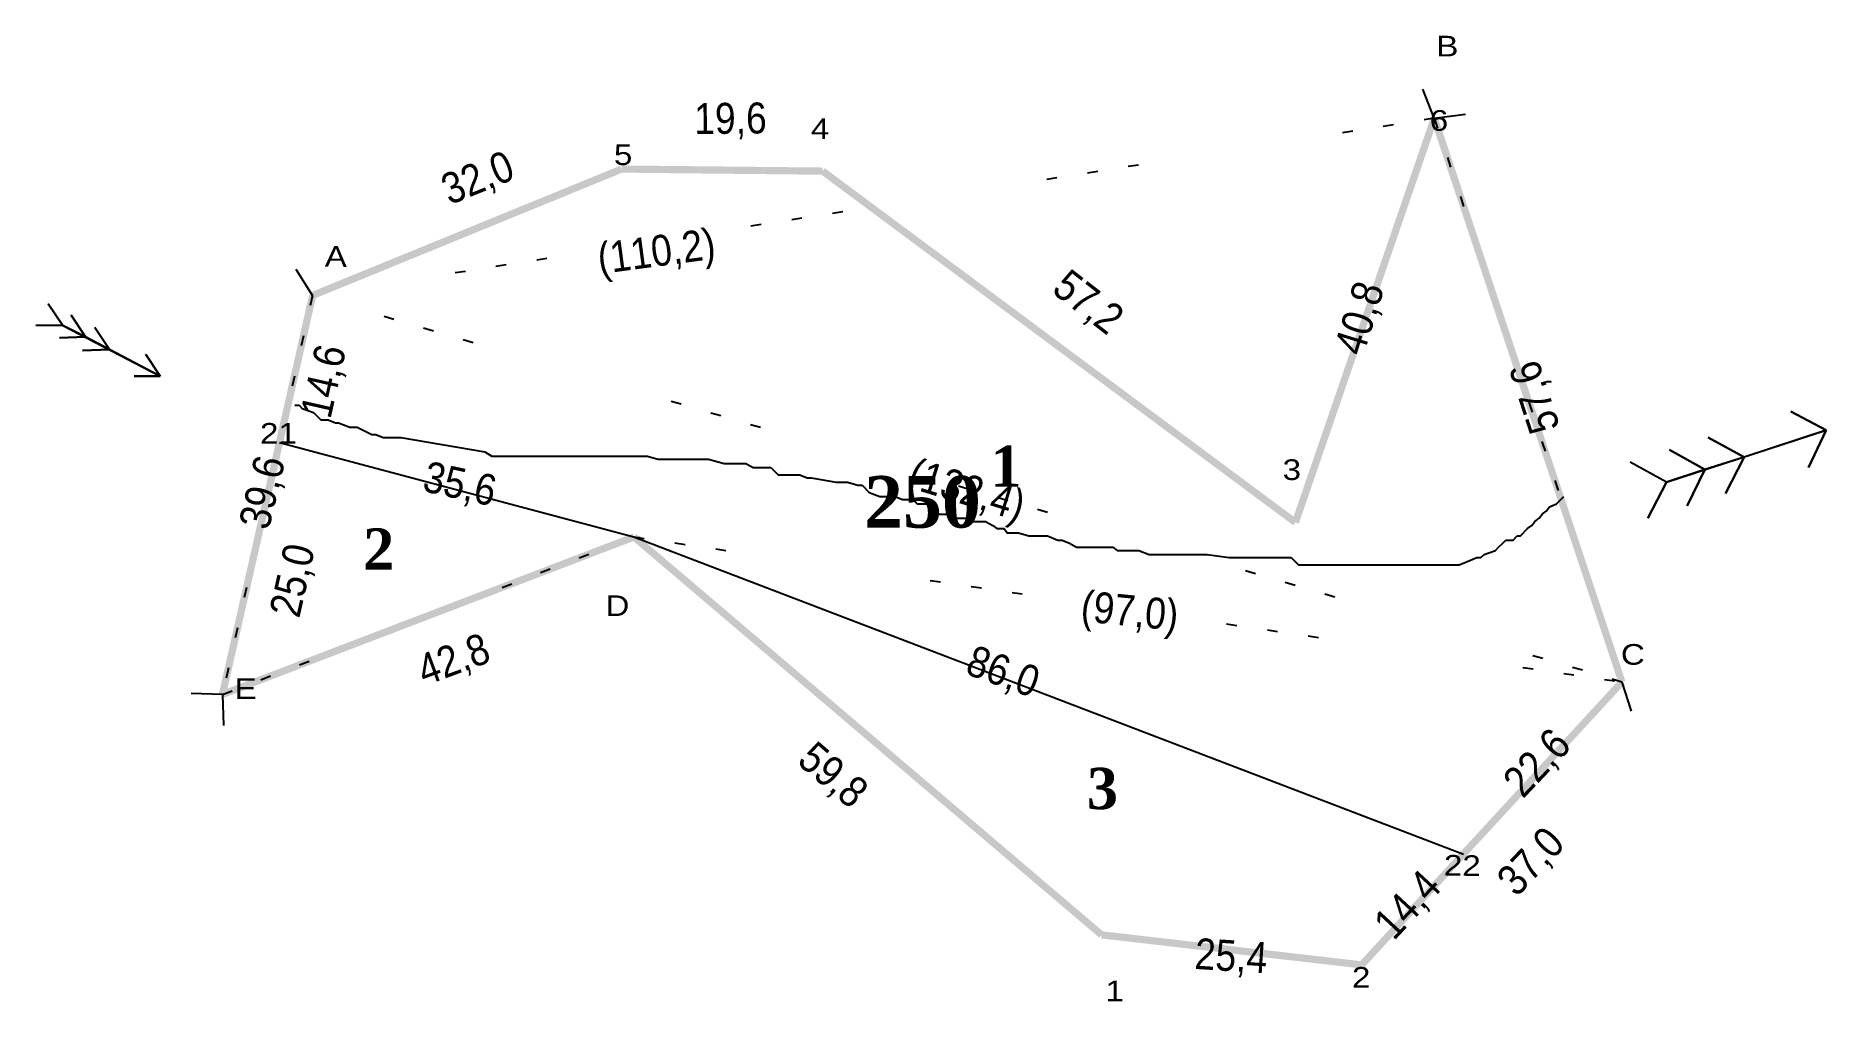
# Model space of a CAD drawing. Header units: metres. Extents: x 34 to 207, y 126 to 219.
import ezdxf
from ezdxf.enums import TextEntityAlignment as Align

# ---------------------------------------------------------------- set-up
doc = ezdxf.new("R2010")
doc.units = ezdxf.units.M
doc.linetypes.add('CHAINLINE', pattern=[29, -10, 1, -3, 1, -3, 1, -10])
for name, color, linetype in [('BLUE_STROKES', 5, 'Continuous'), ('BOUNDARY_DIMENSIONS', 220, 'Continuous'), ('CHAIN_LINES', 251, 'CHAINLINE'), ('CHAINLINE_DIMENSIONS', 251, 'Continuous'), ('DIMENSIONS', 200, 'Continuous'), ('SEPARATION_LINE', 7, 'Continuous'), ('STONES', 7, 'Continuous'), ('SUBDIVISION', 130, 'Continuous'), ('SUBDIVISION_LINES', 3, 'Continuous'), ('SURVEY_NUMBER', 1, 'Continuous')]:
    doc.layers.add(name, color=color, linetype=linetype)
doc.layers.add('BOUNDARY', color=1, linetype='Continuous', lineweight=100)
doc.styles.add('TIMES_NEW_ROMAN', font='timesbd.ttf')

msp = doc.modelspace()

# ---------------------------------------------------------------- linework, layer by layer
at = {"layer": 'BLUE_STROKES'}
for points in [[(36.443022000000006, 191.25057), (35.037506, 193.35884400000003)], [(35.037506, 193.35884400000003), (36.443022000000006, 191.25057)], [(36.443022000000006, 191.25057), (33.832778000000005, 191.25057)], [(36.443022000000006, 191.25057), (45.880058000000005, 186.33126400000003)], [(38.65169, 190.14623600000002), (36.443022000000006, 191.25057)], [(38.65169, 190.14623600000002), (37.246174, 192.25451)], [(37.246174, 192.25451), (38.65169, 190.14623600000002)], [(40.96075200000001, 188.94150800000003), (39.55523600000001, 191.04978200000002)], [(39.55523600000001, 191.04978200000002), (40.96075200000001, 188.94150800000003)], [(38.65169, 190.14623600000002), (36.14184, 190.04584200000002)], [(36.14184, 190.04584200000002), (38.65169, 190.14623600000002)], [(40.96075200000001, 188.94150800000003), (38.65169, 190.14623600000002)], [(40.96075200000001, 188.94150800000003), (38.350508000000005, 188.84111400000003)], [(38.350508000000005, 188.84111400000003), (40.96075200000001, 188.94150800000003)], [(45.880058000000005, 186.33126400000003), (40.96075200000001, 188.94150800000003)], [(45.880058000000005, 186.33126400000003), (44.47454200000001, 188.43953800000003)], [(44.47454200000001, 188.43953800000003), (45.880058000000005, 186.33126400000003)], [(45.880058000000005, 186.33126400000003), (43.370208000000005, 186.33126400000003)], [(43.370208000000005, 186.33126400000003), (45.880058000000005, 186.33126400000003)], [(58.931278000000006, 183.52023200000002), (59.332854000000005, 183.52023200000002)], [(59.332854000000005, 183.52023200000002), (59.63403600000001, 183.21905)], [(59.63403600000001, 183.21905), (60.73837, 182.81747400000003)], [(60.73837, 182.81747400000003), (61.03955200000001, 182.51629200000002)], [(61.03955200000001, 182.51629200000002), (61.441128000000006, 182.11471600000002)], [(61.441128000000006, 182.11471600000002), (62.14388600000001, 182.11471600000002)], [(62.14388600000001, 182.11471600000002), (62.846644000000005, 181.81353400000003)], [(207.21321600000002, 181.11077600000002), (203.79982, 182.91786800000003)], [(203.79982, 182.91786800000003), (207.21321600000002, 181.11077600000002)], [(62.846644000000005, 181.81353400000003), (63.14782600000001, 181.81353400000003)], [(63.14782600000001, 181.81353400000003), (64.25216, 181.41195800000003)], [(64.25216, 181.41195800000003), (64.553342, 181.41195800000003)], [(64.553342, 181.41195800000003), (64.954918, 181.41195800000003)], [(64.954918, 181.41195800000003), (66.36043400000001, 180.7092)], [(66.36043400000001, 180.7092), (66.76201, 180.7092)], [(66.76201, 180.7092), (67.464768, 180.40801800000003)], [(67.464768, 180.40801800000003), (68.16752600000001, 180.40801800000003)], [(68.16752600000001, 180.40801800000003), (68.468708, 180.40801800000003)], [(68.468708, 180.40801800000003), (69.17146600000001, 180.40801800000003)], [(69.17146600000001, 180.40801800000003), (77.30338, 179.00250200000002)], [(191.75254, 176.09107600000002), (207.21321600000002, 181.11077600000002)], [(199.28209, 178.50053200000002), (195.7683, 180.40801800000003)], [(195.7683, 180.40801800000003), (199.28209, 178.50053200000002)], [(207.21321600000002, 181.11077600000002), (199.28209, 178.50053200000002)], [(207.21321600000002, 181.11077600000002), (205.50651800000003, 177.49659200000002)], [(205.50651800000003, 177.49659200000002), (207.21321600000002, 181.11077600000002)], [(77.30338, 179.00250200000002), (78.006138, 178.60092600000002)], [(78.006138, 178.60092600000002), (78.30732, 178.60092600000002)], [(78.30732, 178.60092600000002), (78.70889600000001, 178.60092600000002)], [(78.70889600000001, 178.60092600000002), (79.01007800000001, 178.60092600000002)], [(79.01007800000001, 178.60092600000002), (80.11441200000002, 178.60092600000002)], [(80.11441200000002, 178.60092600000002), (80.41559400000001, 178.60092600000002)], [(80.41559400000001, 178.60092600000002), (80.81717, 178.60092600000002)], [(80.81717, 178.60092600000002), (81.51992800000001, 178.60092600000002)], [(81.51992800000001, 178.60092600000002), (81.82111, 178.60092600000002)], [(81.82111, 178.60092600000002), (82.22268600000001, 178.60092600000002)], [(82.22268600000001, 178.60092600000002), (82.52386800000001, 178.60092600000002)], [(82.52386800000001, 178.60092600000002), (83.92938400000001, 178.60092600000002)], [(83.92938400000001, 178.60092600000002), (84.63214200000002, 178.60092600000002)], [(84.63214200000002, 178.60092600000002), (84.93332400000001, 178.60092600000002)], [(84.93332400000001, 178.60092600000002), (85.3349, 178.60092600000002)], [(85.3349, 178.60092600000002), (85.63608200000002, 178.60092600000002)], [(85.63608200000002, 178.60092600000002), (86.03765800000001, 178.60092600000002)], [(86.03765800000001, 178.60092600000002), (87.04159800000001, 178.60092600000002)], [(87.04159800000001, 178.60092600000002), (87.74435600000001, 178.60092600000002)], [(87.74435600000001, 178.60092600000002), (88.84869, 178.60092600000002)], [(88.84869, 178.60092600000002), (89.55144800000001, 178.60092600000002)], [(89.55144800000001, 178.60092600000002), (91.96090400000001, 178.60092600000002)], [(91.96090400000001, 178.60092600000002), (92.66366200000002, 178.60092600000002)], [(92.66366200000002, 178.60092600000002), (93.06523800000001, 178.60092600000002)], [(93.06523800000001, 178.60092600000002), (94.06917800000001, 178.29974400000003)], [(195.46711800000003, 177.29580400000003), (192.05372200000002, 179.20329)], [(192.05372200000002, 179.20329), (195.46711800000003, 177.29580400000003)], [(94.06917800000001, 178.29974400000003), (95.87627, 178.29974400000003)], [(95.87627, 178.29974400000003), (96.17745200000002, 178.29974400000003)], [(96.17745200000002, 178.29974400000003), (97.58296800000001, 178.29974400000003)], [(97.58296800000001, 178.29974400000003), (98.98848400000001, 178.29974400000003)], [(98.98848400000001, 178.29974400000003), (100.49439400000001, 177.89816800000003)], [(100.49439400000001, 177.89816800000003), (102.60266800000001, 177.89816800000003)], [(102.60266800000001, 177.89816800000003), (103.30542600000001, 177.49659200000002)], [(103.30542600000001, 177.49659200000002), (104.30936600000001, 177.49659200000002)], [(104.30936600000001, 177.49659200000002), (105.01212400000001, 177.49659200000002)], [(105.01212400000001, 177.49659200000002), (105.71488200000002, 176.79383400000003)], [(191.75254, 176.09107600000002), (188.23875, 177.99856200000002)], [(195.46711800000003, 177.29580400000003), (191.75254, 176.09107600000002)], [(195.46711800000003, 177.29580400000003), (193.76042, 173.78201400000003)], [(193.76042, 173.78201400000003), (195.46711800000003, 177.29580400000003)], [(199.28209, 178.50053200000002), (195.46711800000003, 177.29580400000003)], [(199.28209, 178.50053200000002), (197.47499800000003, 174.98674200000002)], [(197.47499800000003, 174.98674200000002), (199.28209, 178.50053200000002)], [(105.71488200000002, 176.79383400000003), (106.81921600000001, 176.79383400000003)], [(106.81921600000001, 176.79383400000003), (107.82315600000001, 176.79383400000003)], [(107.82315600000001, 176.79383400000003), (108.52591400000001, 176.49265200000002)], [(108.52591400000001, 176.49265200000002), (108.92749, 176.49265200000002)], [(108.92749, 176.49265200000002), (111.33694600000001, 176.09107600000002)], [(111.33694600000001, 176.09107600000002), (112.44128, 176.09107600000002)], [(112.44128, 176.09107600000002), (113.44522, 175.78989400000003)], [(113.44522, 175.78989400000003), (113.84679600000001, 175.78989400000003)], [(113.84679600000001, 175.78989400000003), (114.54955400000001, 175.08713600000002)], [(191.75254, 176.09107600000002), (189.94544800000003, 172.57728600000002)], [(189.94544800000003, 172.57728600000002), (191.75254, 176.09107600000002)], [(114.54955400000001, 175.08713600000002), (115.55349400000001, 174.68556)], [(115.55349400000001, 174.68556), (115.95507, 174.68556)], [(115.95507, 174.68556), (117.05940400000001, 174.68556)], [(117.05940400000001, 174.68556), (117.76216200000002, 174.38437800000003)], [(117.76216200000002, 174.38437800000003), (118.46492, 174.38437800000003)], [(118.46492, 174.38437800000003), (118.76610200000002, 174.38437800000003)], [(118.76610200000002, 174.38437800000003), (119.16767800000001, 173.98280200000002)], [(119.16767800000001, 173.98280200000002), (119.46886, 173.98280200000002)], [(119.46886, 173.98280200000002), (120.17161800000001, 173.98280200000002)], [(120.17161800000001, 173.98280200000002), (120.87437600000001, 173.28004400000003)], [(180.10683600000002, 173.28004400000003), (180.40801800000003, 173.68162)], [(180.40801800000003, 173.68162), (181.11077600000002, 173.98280200000002)], [(181.11077600000002, 173.98280200000002), (181.81353400000003, 174.68556)], [(120.87437600000001, 173.28004400000003), (121.27595200000002, 172.97886200000002)], [(121.27595200000002, 172.97886200000002), (121.97871, 172.97886200000002)], [(121.97871, 172.97886200000002), (122.27989200000002, 172.97886200000002)], [(122.27989200000002, 172.97886200000002), (122.68146800000001, 172.97886200000002)], [(122.68146800000001, 172.97886200000002), (122.98265, 172.57728600000002)], [(122.98265, 172.57728600000002), (123.68540800000001, 172.57728600000002)], [(123.68540800000001, 172.57728600000002), (124.08698400000002, 172.57728600000002)], [(124.08698400000002, 172.57728600000002), (124.38816600000001, 172.27610400000003)], [(124.38816600000001, 172.27610400000003), (124.78974200000002, 172.27610400000003)], [(124.78974200000002, 172.27610400000003), (125.4925, 172.27610400000003)], [(125.4925, 172.27610400000003), (125.79368200000002, 172.27610400000003)], [(125.79368200000002, 172.27610400000003), (126.49644, 171.87452800000003)], [(126.49644, 171.87452800000003), (126.89801600000001, 171.57334600000002)], [(178.29974400000003, 171.57334600000002), (178.70132, 171.87452800000003)], [(178.70132, 171.87452800000003), (179.00250200000002, 172.27610400000003)], [(179.00250200000002, 172.27610400000003), (179.40407800000003, 172.57728600000002)], [(179.40407800000003, 172.57728600000002), (179.70526, 172.97886200000002)], [(179.70526, 172.97886200000002), (180.10683600000002, 173.28004400000003)], [(126.89801600000001, 171.57334600000002), (127.19919800000001, 171.57334600000002)], [(127.19919800000001, 171.57334600000002), (127.60077400000002, 171.57334600000002)], [(127.60077400000002, 171.57334600000002), (127.90195600000001, 171.17177)], [(127.90195600000001, 171.17177), (128.30353200000002, 171.17177)], [(128.30353200000002, 171.17177), (129.00629, 171.17177)], [(129.00629, 171.17177), (130.01023, 170.87058800000003)], [(130.01023, 170.87058800000003), (130.71298800000002, 170.87058800000003)], [(130.71298800000002, 170.87058800000003), (131.114564, 170.87058800000003)], [(131.114564, 170.87058800000003), (131.81732200000002, 170.87058800000003)], [(131.81732200000002, 170.87058800000003), (132.82126200000002, 170.46901200000002)], [(132.82126200000002, 170.46901200000002), (133.22283800000002, 170.46901200000002)], [(133.22283800000002, 170.46901200000002), (133.925596, 170.16783)], [(133.925596, 170.16783), (134.628354, 169.76625400000003)], [(175.48871200000002, 169.76625400000003), (175.89028800000003, 170.16783)], [(175.89028800000003, 170.16783), (176.19147, 170.46901200000002)], [(176.19147, 170.46901200000002), (176.59304600000002, 170.46901200000002)], [(176.59304600000002, 170.46901200000002), (176.89422800000003, 170.46901200000002)], [(176.89422800000003, 170.46901200000002), (177.29580400000003, 170.87058800000003)], [(177.29580400000003, 170.87058800000003), (177.59698600000002, 170.87058800000003)], [(177.59698600000002, 170.87058800000003), (178.29974400000003, 171.57334600000002)], [(134.628354, 169.76625400000003), (135.02993, 169.76625400000003)], [(135.02993, 169.76625400000003), (136.435446, 169.76625400000003)], [(136.435446, 169.76625400000003), (136.73662800000002, 169.76625400000003)], [(136.73662800000002, 169.76625400000003), (138.142144, 169.76625400000003)], [(138.142144, 169.76625400000003), (138.54372, 169.46507200000002)], [(138.54372, 169.46507200000002), (138.84490200000002, 169.46507200000002)], [(138.84490200000002, 169.46507200000002), (139.949236, 169.46507200000002)], [(139.949236, 169.46507200000002), (140.651994, 169.46507200000002)], [(140.651994, 169.46507200000002), (141.655934, 169.06349600000001)], [(141.655934, 169.06349600000001), (142.05751, 169.06349600000001)], [(142.05751, 169.06349600000001), (143.06145, 169.06349600000001)], [(143.06145, 169.06349600000001), (143.463026, 169.06349600000001)], [(143.463026, 169.06349600000001), (144.86854200000002, 169.06349600000001)], [(144.86854200000002, 169.06349600000001), (145.169724, 169.06349600000001)], [(145.169724, 169.06349600000001), (146.57524, 169.06349600000001)], [(146.57524, 169.06349600000001), (147.27799800000003, 169.06349600000001)], [(147.27799800000003, 169.06349600000001), (149.38627200000002, 168.76231400000003)], [(149.38627200000002, 168.76231400000003), (150.490606, 168.76231400000003)], [(150.490606, 168.76231400000003), (150.89218200000002, 168.76231400000003)], [(150.89218200000002, 168.76231400000003), (151.193364, 168.76231400000003)], [(151.193364, 168.76231400000003), (151.89612200000002, 168.76231400000003)], [(151.89612200000002, 168.76231400000003), (152.29769800000003, 168.76231400000003)], [(152.29769800000003, 168.76231400000003), (152.59888, 168.76231400000003)], [(152.59888, 168.76231400000003), (153.000456, 168.76231400000003)], [(153.000456, 168.76231400000003), (153.703214, 168.76231400000003)], [(153.703214, 168.76231400000003), (154.004396, 168.76231400000003)], [(154.004396, 168.76231400000003), (154.40597200000002, 168.76231400000003)], [(154.40597200000002, 168.76231400000003), (155.40991200000002, 168.76231400000003)], [(155.40991200000002, 168.76231400000003), (155.81148800000003, 168.36073800000003)], [(155.81148800000003, 168.36073800000003), (156.11267, 168.05955600000001)], [(171.67374, 168.05955600000001), (172.37649800000003, 168.36073800000003)], [(172.37649800000003, 168.36073800000003), (173.38043800000003, 168.76231400000003)], [(173.38043800000003, 168.76231400000003), (173.78201400000003, 168.76231400000003)], [(173.78201400000003, 168.76231400000003), (174.08319600000002, 169.06349600000001)], [(174.08319600000002, 169.06349600000001), (175.18753, 169.46507200000002)], [(175.18753, 169.46507200000002), (175.48871200000002, 169.76625400000003)], [(156.11267, 168.05955600000001), (156.514246, 168.05955600000001)], [(156.514246, 168.05955600000001), (157.21700400000003, 168.05955600000001)], [(157.21700400000003, 168.05955600000001), (157.51818600000001, 168.05955600000001)], [(157.51818600000001, 168.05955600000001), (157.91976200000002, 168.05955600000001)], [(157.91976200000002, 168.05955600000001), (158.22094400000003, 168.05955600000001)], [(158.22094400000003, 168.05955600000001), (158.92370200000002, 168.05955600000001)], [(158.92370200000002, 168.05955600000001), (159.32527800000003, 168.05955600000001)], [(159.32527800000003, 168.05955600000001), (160.02803600000001, 168.05955600000001)], [(160.02803600000001, 168.05955600000001), (160.73079400000003, 168.05955600000001)], [(160.73079400000003, 168.05955600000001), (161.43355200000002, 168.05955600000001)], [(161.43355200000002, 168.05955600000001), (161.73473400000003, 168.05955600000001)], [(161.73473400000003, 168.05955600000001), (163.14025, 168.05955600000001)], [(163.14025, 168.05955600000001), (164.24458400000003, 168.05955600000001)], [(164.24458400000003, 168.05955600000001), (164.54576600000001, 168.05955600000001)], [(164.54576600000001, 168.05955600000001), (165.95128200000002, 168.05955600000001)], [(165.95128200000002, 168.05955600000001), (166.35285800000003, 168.05955600000001)], [(166.35285800000003, 168.05955600000001), (167.05561600000001, 168.05955600000001)], [(167.05561600000001, 168.05955600000001), (167.75837400000003, 168.05955600000001)], [(167.75837400000003, 168.05955600000001), (168.15995, 168.05955600000001)], [(168.15995, 168.05955600000001), (168.46113200000002, 168.05955600000001)], [(168.46113200000002, 168.05955600000001), (168.86270800000003, 168.05955600000001)], [(168.86270800000003, 168.05955600000001), (170.56940600000001, 168.05955600000001)], [(170.56940600000001, 168.05955600000001), (171.27216400000003, 168.05955600000001)], [(171.27216400000003, 168.05955600000001), (171.67374, 168.05955600000001)]]:
    msp.add_lwpolyline(points, dxfattribs=at)
at = {"layer": 'BOUNDARY', "const_width": 0.7}
for points in [[(155.81148800000003, 172.17571), (169.26428400000003, 211.32937)], [(169.26428400000003, 211.32937), (187.43559800000003, 156.71503400000003)], [(60.63797600000001, 194.16199600000002), (90.55538800000001, 206.41006400000003)], [(90.55538800000001, 206.41006400000003), (110.03182400000001, 206.20927600000002)], [(110.03182400000001, 206.20927600000002), (155.81148800000003, 172.17571)], [(57.425368000000006, 179.90604800000003), (60.63797600000001, 194.16199600000002)], [(51.903698000000006, 155.510306), (57.425368000000006, 179.90604800000003)], [(91.76011600000001, 170.77019400000003), (51.903698000000006, 155.510306)], [(137.03781, 132.21889800000002), (91.76011600000001, 170.77019400000003)], [(187.43559800000003, 156.71503400000003), (172.07531600000002, 140.04963)], [(172.07531600000002, 140.04963), (162.23670400000003, 129.30747200000002)], [(162.23670400000003, 129.30747200000002), (137.03781, 132.21889800000002)]]:
    msp.add_lwpolyline(points, dxfattribs=at)
at = {"layer": 'CHAIN_LINES', "linetype": 'CHAINLINE'}
for points in [[(169.26428400000003, 211.32937), (60.63797600000001, 194.16199600000002)], [(169.26428400000003, 211.32937), (187.43559800000003, 156.71503400000003)], [(60.63797600000001, 194.16199600000002), (51.903698000000006, 155.510306)], [(187.43559800000003, 156.71503400000003), (60.63797600000001, 194.16199600000002)], [(51.903698000000006, 155.510306), (91.76011600000001, 170.77019400000003)], [(91.76011600000001, 170.77019400000003), (187.43559800000003, 156.71503400000003)]]:
    msp.add_lwpolyline(points, dxfattribs=at)
at = {"layer": 'SEPARATION_LINE'}
for points in [[(169.26428400000003, 211.32937), (168.15995, 214.14040200000002)], [(169.26428400000003, 211.32937), (172.27610400000003, 211.73094600000002)], [(60.63797600000001, 194.16199600000002), (59.03167200000001, 196.67184600000002)], [(92.26208600000001, 170.77019400000003), (92.26208600000001, 170.49310557958987)], [(187.43559800000003, 156.71503400000003), (188.33914400000003, 153.90400200000002)], [(51.903698000000006, 155.510306), (48.891878000000005, 155.6107)], [(51.903698000000006, 155.510306), (52.00409200000001, 152.498486)]]:
    msp.add_lwpolyline(points, dxfattribs=at)
at = {"layer": 'SUBDIVISION_LINES'}
for points in [[(57.425368000000006, 179.90604800000003), (91.76011600000001, 170.77019400000003)], [(91.76011600000001, 170.77019400000003), (172.07531600000002, 140.04963)]]:
    msp.add_lwpolyline(points, dxfattribs=at)

# ---------------------------------------------------------------- texts
at = {"layer": 'BOUNDARY_DIMENSIONS', "width": 0.9}
for s, rotation, p in [('19,6', 0.5999338802539503, (101.10378631530763, 211.33037492041018)), ('32,0', 21.99112991717713, (76.60263184082032, 205.6079107928467)), ('57,2', -37.81573260757314, (135.79442932958986, 193.56113938061526)), ('40,8', 72.78392641220928, (161.97417467041018, 191.98796098876954)), ('57,6', 107.92791976200724, (178.9477889857178, 184.2787079346924)), ('39,6', 76.53479190518829, (55.73322602703858, 175.1072160255127)), ('42,8', 20.224859431168078, (74.26394919897461, 158.94277710510255)), ('59,8', -40.5251034937539, (111.08244377856447, 147.74332517041017)), ('37,0', 46.520769661143774, (178.5718078183594, 139.374979133667)), ('25,4', -3.5763343749973515, (149.5905710938721, 130.20099330615236))]:
    msp.add_text(s, height=3, rotation=rotation, dxfattribs=at).set_placement(p, align=Align.MIDDLE_CENTER)
at = {"layer": 'CHAINLINE_DIMENSIONS', "width": 0.9}
for s, rotation, p in [('(110,2)', 7.594643368591445, (93.91908946020509, 198.47441585815432)), ('(132,4)', -17.10272896905237, (124.02273036938477, 175.37476382958985)), ('(97,0)', -5.710593137499643, (139.78208219592287, 163.63519781225588))]:
    msp.add_text(s, height=3, rotation=rotation, dxfattribs=at).set_placement(p, align=Align.MIDDLE_CENTER)
at = {"layer": 'DIMENSIONS', "width": 0.9}
for s, rotation, p in [('14,6', 77.30041551040263, (61.66551018316651, 185.86694175000002)), ('35,6', -12.433235188095644, (74.91651326275635, 175.94199238061526)), ('25,0', 77.30041551040263, (58.646661867858896, 166.57422235815432)), ('86,0', -19.855214369321057, (127.52598096020509, 157.77067225305177)), ('22,6', 46.520769661143774, (179.17417181835938, 148.9224460826416)), ('14,4', 47.04540848888723, (166.63897844897463, 135.1734926846924))]:
    msp.add_text(s, height=3, rotation=rotation, dxfattribs=at).set_placement(p, align=Align.MIDDLE_CENTER)
at = {"layer": 'STONES', "width": 1.2}
for s, p in [('B', (170.52623731530764, 218.32181455102543)), ('4', (109.78234638061525, 210.31690043164065)), ('5', (90.70698392041017, 207.8015233693848)), ('21', (57.32698384082032, 180.80657923876956)), ('3', (155.463117633667, 177.28726830407717)), ('D', (90.15832801428223, 164.1090545510254)), ('E', (54.144992211730965, 156.0775345510254)), ('2', (162.18098606530762, 128.09972923876956)), ('1', (138.30478178979493, 126.78909243164064))]:
    msp.add_text(s, height=2, dxfattribs=at).set_placement(p, align=Align.MIDDLE_CENTER)
for s, rotation, p in [('9', -180, (169.72358777551273, 211.1200401765137)), ('A', -0.6095065766751959, (62.88931328826905, 197.9418325510254)), ('C', -0.8550973962667232, (188.48973500000002, 159.38953163061524)), ('22', -0.9710219310791666, (171.97391707958985, 138.94228123876954))]:
    msp.add_text(s, height=2, rotation=rotation, dxfattribs=at).set_placement(p, align=Align.MIDDLE_CENTER)
at = {"layer": 'SUBDIVISION', "style": 'TIMES_NEW_ROMAN'}
for s, p in [('1', (127.79503614489748, 177.62509926123047)), ('2', (67.03759103979493, 169.60009898876956)), ('3', (137.12263998876955, 146.40306159387208))]:
    msp.add_text(s, height=4, dxfattribs=at).set_placement(p, align=Align.MIDDLE_CENTER)
at = {"layer": 'SURVEY_NUMBER', "style": 'TIMES_NEW_ROMAN'}
msp.add_text('250', height=5, dxfattribs=at).set_placement((119.69349188137818, 174.17078951989748), align=Align.MIDDLE_CENTER)

doc.saveas('drawing.dxf')
